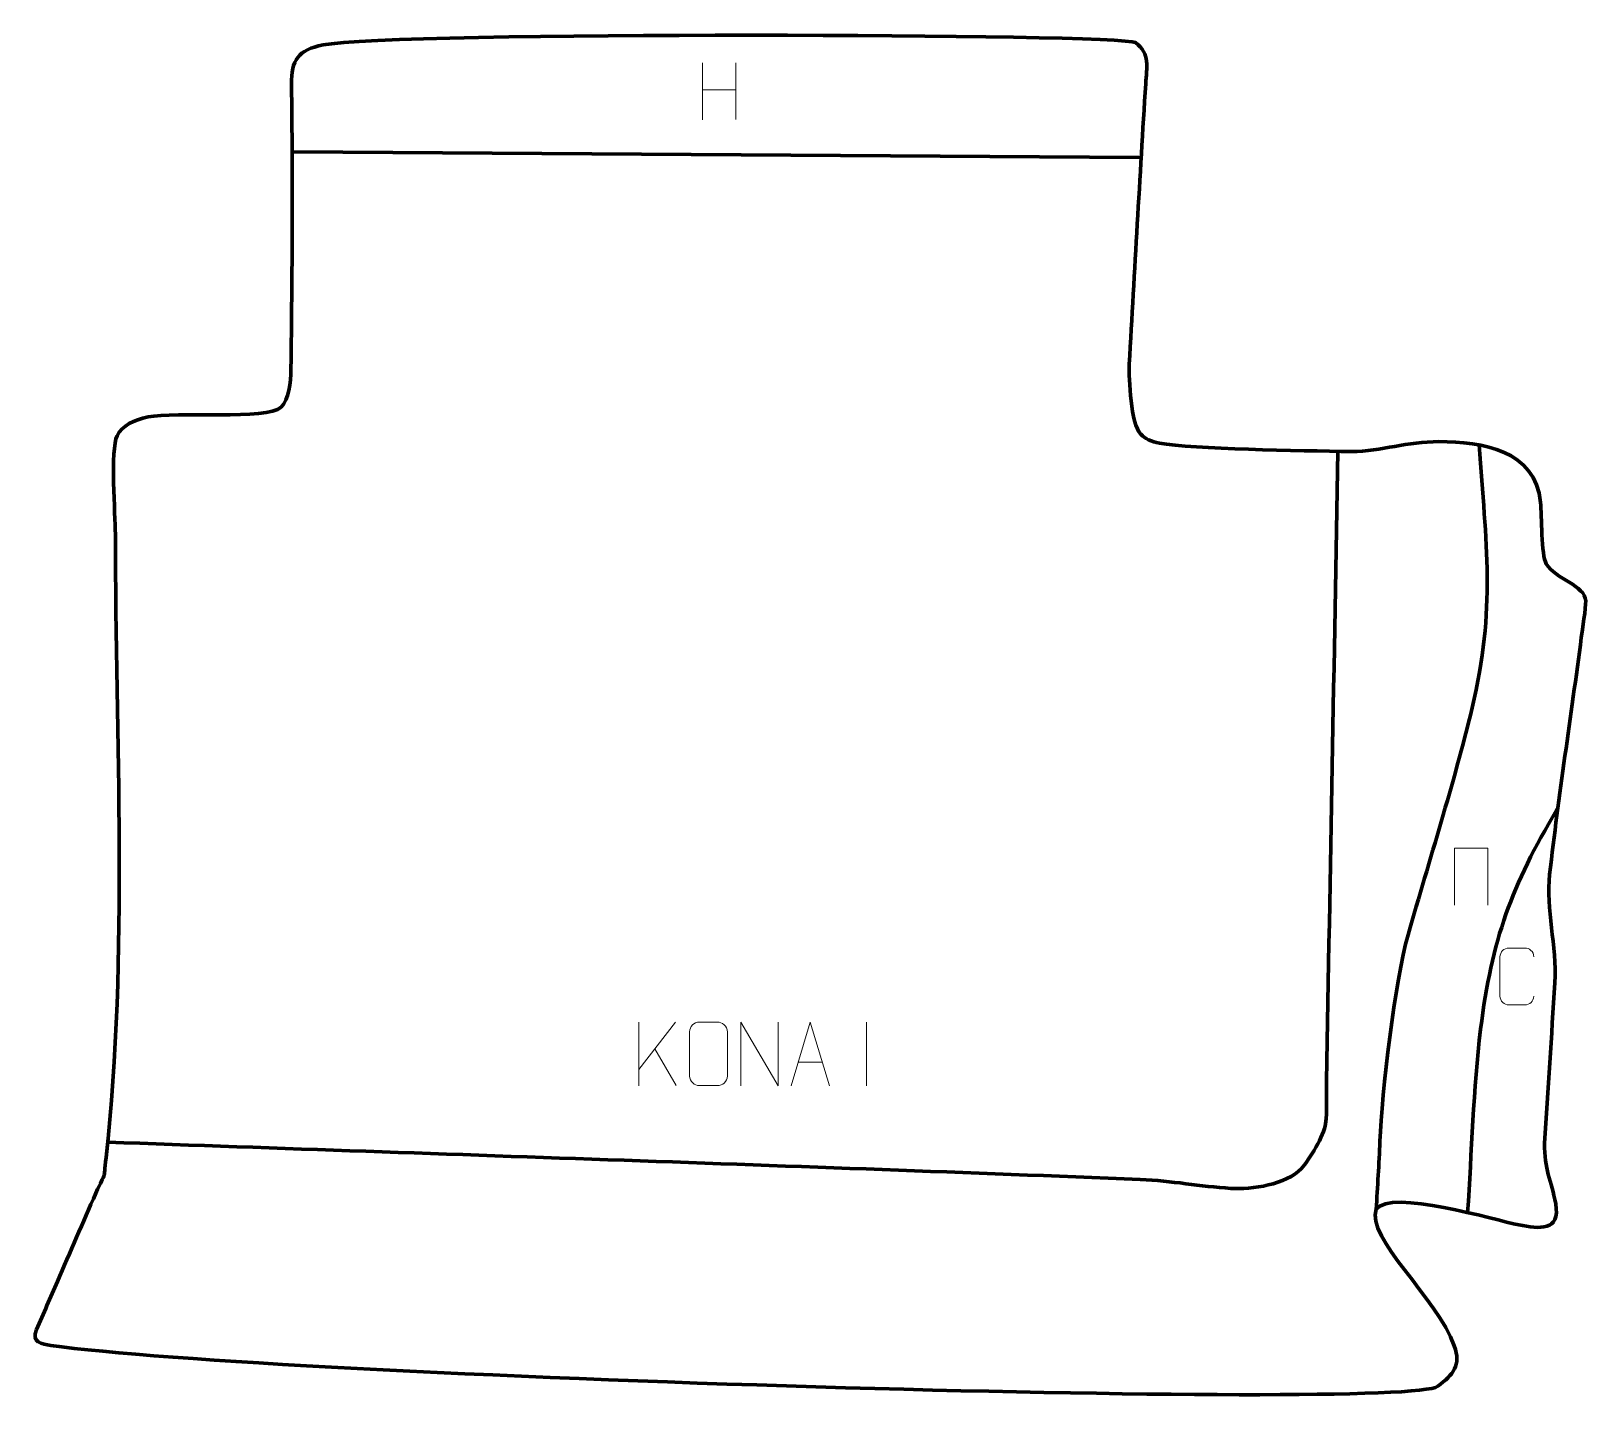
# Model space of a CAD drawing. Header units: millimetres. Extents: x 338 to 949, y -75 to 467.
import ezdxf

# ---------------------------------------------------------------- set-up
doc = ezdxf.new("R2010")
doc.units = ezdxf.units.MM
doc.header["$MEASUREMENT"] = 0
doc.layers.add('layer 1', color=7, linetype='Continuous')

msp = doc.modelspace()

# ---------------------------------------------------------------- linework, layer by layer
at = {"layer": 'layer 1', "color": 242, "lineweight": 158}
msp.add_open_spline([(340.4415, -43.4566), (343.1547, -37.1354), (345.8745, -30.8171), (348.6038, -24.502), (348.6038, -24.502), (353.5958, -12.9513), (358.6216, -1.4105), (363.7018, 10.1202), (363.7018, 10.1202), (367.7663, 19.3454), (366.6256, 14.2094), (367.7279, 24.1317), (367.7279, 24.1317), (376.5326, 103.3873), (371.4505, 188.6679), (371.3866, 268.9877), (371.3866, 268.9877), (371.3269, 276.6745), (369.3739, 302.1947), (372.031, 307.6054), (372.031, 307.6054), (374.0409, 311.698), (378.6578, 313.8792), (384.2262, 315.0185), (384.2262, 315.0185), (394.8801, 317.1983), (431.2682, 313.7611), (436.4135, 318.8498), (436.4135, 318.8498), (439.5088, 321.9109), (440.2041, 328.2129), (440.2908, 334.1013), (440.2908, 334.1013), (440.8337, 370.9424), (441.0286, 408.9268), (440.5396, 445.7316), (440.5396, 445.7316), (440.4769, 450.456), (441.1353, 453.8111), (442.9814, 456.2237), (442.9814, 456.2237), (444.8745, 458.6977), (448.017, 460.1808), (452.9117, 461.1334), (452.9117, 461.1334), (480.89, 466.5781), (767.1831, 465.5541), (771.9393, 462.0493), (771.9393, 462.0493), (777.8206, 457.7155), (776.3378, 452.3836), (775.933, 445.9029), (775.933, 445.9029), (773.6453, 409.1842), (771.5967, 372.4412), (769.5111, 335.7099), (769.5111, 335.7099), (769.273, 329.891), (770.091, 312.3374), (773.9792, 308.2334), (773.9792, 308.2334), (775.6012, 306.5215), (778.1982, 305.2829), (781.33, 304.7396), (781.33, 304.7396), (794.6326, 302.4319), (836.2101, 301.7812), (856.6935, 301.4037), (856.6935, 301.4037), (868.6828, 301.6168), (878.6214, 305.3531), (891.0807, 305.337), (891.0807, 305.337), (908.0816, 305.315), (929.0451, 302.1034), (930.9753, 281.4045), (930.9753, 281.4045), (931.4487, 276.3271), (931.2251, 260.7393), (933.2152, 257.3424), (933.2152, 257.3424), (936.7053, 251.3848), (948.5765, 248.8426), (948.7273, 242.814), (948.7273, 242.814), (948.7954, 240.0888), (947.3807, 231.4343), (946.9913, 228.4314), (946.9913, 228.4314), (942.9584, 197.4813), (938.0811, 166.311), (934.5547, 135.3529), (934.5547, 135.3529), (932.9987, 121.6922), (937.4382, 107.389), (936.5653, 92.8247), (936.5653, 92.8247), (935.3038, 71.8042), (933.9494, 50.8108), (932.5998, 29.7976), (932.5998, 29.7976), (932.2925, 19.3659), (935.2608, 15.27), (936.9308, 5.9518), (936.9308, 5.9518), (938.9039, -5.0575), (930.4815, -3.8291), (922.4811, -2.3037), (922.4811, -2.3037), (913.1125, -0.4547), (871.9437, 11.9711), (866.4576, 3.8012), (866.4576, 3.8012), (862.1314, -7.1057), (890.5303, -31.182), (897.1218, -49.7785), (897.1218, -49.7785), (899.9033, -57.6256), (896.7322, -60.9776), (890.6557, -65.6854), (890.6557, -65.6854), (878.1514, -75.3735), (433.5528, -61.953), (345.9999, -49.6533), (345.9999, -49.6533), (342.5094, -49.1632), (338.2796, -48.4951), (340.4415, -43.4566)], degree=3, knots=[0, 0, 0, 0, 0.03030303, 0.03030303, 0.03030303, 0.03030303, 0.06060606, 0.06060606, 0.06060606, 0.06060606, 0.09090909, 0.09090909, 0.09090909, 0.09090909, 0.12121212, 0.12121212, 0.12121212, 0.12121212, 0.15151515, 0.15151515, 0.15151515, 0.15151515, 0.18181818, 0.18181818, 0.18181818, 0.18181818, 0.21212121, 0.21212121, 0.21212121, 0.21212121, 0.24242424, 0.24242424, 0.24242424, 0.24242424, 0.27272727, 0.27272727, 0.27272727, 0.27272727, 0.3030303, 0.3030303, 0.3030303, 0.3030303, 0.33333333, 0.33333333, 0.33333333, 0.33333333, 0.36363636, 0.36363636, 0.36363636, 0.36363636, 0.39393939, 0.39393939, 0.39393939, 0.39393939, 0.42424242, 0.42424242, 0.42424242, 0.42424242, 0.45454545, 0.45454545, 0.45454545, 0.45454545, 0.48484848, 0.48484848, 0.48484848, 0.48484848, 0.51515152, 0.51515152, 0.51515152, 0.51515152, 0.54545455, 0.54545455, 0.54545455, 0.54545455, 0.57575758, 0.57575758, 0.57575758, 0.57575758, 0.60606061, 0.60606061, 0.60606061, 0.60606061, 0.63636364, 0.63636364, 0.63636364, 0.63636364, 0.66666667, 0.66666667, 0.66666667, 0.66666667, 0.6969697, 0.6969697, 0.6969697, 0.6969697, 0.72727273, 0.72727273, 0.72727273, 0.72727273, 0.75757576, 0.75757576, 0.75757576, 0.75757576, 0.78787879, 0.78787879, 0.78787879, 0.78787879, 0.81818182, 0.81818182, 0.81818182, 0.81818182, 0.84848485, 0.84848485, 0.84848485, 0.84848485, 0.87878788, 0.87878788, 0.87878788, 0.87878788, 0.90909091, 0.90909091, 0.90909091, 0.90909091, 0.93939394, 0.93939394, 0.93939394, 0.93939394, 1, 1, 1, 1], dxfattribs=at)
at = {"layer": 'layer 1', "color": 250, "lineweight": 9}
for points in [[(601.8896, 454.0968), (601.8896, 454.0968), (601.8896, 431.7465), (601.8896, 431.7465)], [(615.0053, 454.0968), (615.0053, 454.0968), (615.0053, 431.9041), (615.0053, 431.9041)], [(614.9878, 443.4544), (614.9878, 443.4544), (601.8896, 443.4544), (601.8896, 443.4544)], [(576.9127, 77.3225), (576.9127, 77.3225), (576.9127, 52.3689), (576.9127, 52.3689)], [(591.2889, 77.3225), (591.2889, 77.3225), (576.9127, 58.6828), (576.9127, 58.6828)], [(666.2635, 77.3328), (666.2635, 77.3328), (666.2635, 52.3587), (666.2635, 52.3587)], [(591.6142, 52.4647), (591.6142, 52.4647), (583.1437, 66.7783), (583.1437, 66.7783)], [(639.5157, 61.6184), (639.5157, 61.6184), (649.0114, 61.6184), (649.0114, 61.6184)]]:
    msp.add_open_spline(points, degree=3, dxfattribs=at)
at = {"layer": 'layer 1', "color": 142, "lineweight": 158}
msp.add_open_spline([(441.1888, 419.1487), (441.1888, 419.1487), (773.4084, 416.9685), (773.4084, 416.9685)], degree=3, dxfattribs=at)
for points, knots in [([(368.3731, 30.1904), (503.5035, 25.2941), (638.7218, 20.9792), (773.8232, 15.5312), (773.8232, 15.5312), (786.1307, 15.0349), (797.352, 12.7858), (809.3176, 12.0357), (809.3176, 12.0357), (817.7462, 11.5073), (831.0126, 13.52), (837.0993, 19.7963), (837.0993, 19.7963), (840.194, 23.2968), (845.9802, 32.8117), (846.5812, 37.4445), (846.5812, 37.4445), (847.1846, 42.0946), (846.8499, 49.2608), (846.9136, 54.2038), (846.9136, 54.2038), (848.4567, 136.6349), (849.9301, 219.0678), (851.4356, 301.4996)], [0, 0, 0, 0, 0.14285714, 0.14285714, 0.14285714, 0.14285714, 0.28571429, 0.28571429, 0.28571429, 0.28571429, 0.42857143, 0.42857143, 0.42857143, 0.42857143, 0.57142857, 0.57142857, 0.57142857, 0.57142857, 0.71428571, 0.71428571, 0.71428571, 0.71428571, 1, 1, 1, 1]), ([(906.898, 304.0573), (909.5312, 265.2821), (913.5074, 239.6811), (904.1213, 200.7325), (904.1213, 200.7325), (896.7809, 170.4774), (887.4976, 141.4859), (878.9464, 111.6523), (878.9464, 111.6523), (873.799, 93.6941), (868.6788, 49.3098), (867.9185, 30.5315), (867.9185, 30.5315), (867.5602, 21.6812), (866.9453, 12.6644), (866.4576, 3.8012)], [0, 0, 0, 0, 0.2, 0.2, 0.2, 0.2, 0.4, 0.4, 0.4, 0.4, 0.6, 0.6, 0.6, 0.6, 1, 1, 1, 1]), ([(902.3509, 2.534), (903.9505, 26.137), (904.5688, 51.1991), (907.4532, 74.5421), (907.4532, 74.5421), (911.7988, 109.7078), (919.7366, 131.2638), (937.2972, 160.5306), (937.2972, 160.5306), (937.2972, 160.5306), (937.7798, 161.3478), (937.7798, 161.3478)], [0, 0, 0, 0, 0.25, 0.25, 0.25, 0.25, 0.5, 0.5, 0.5, 0.5, 1, 1, 1, 1])]:
    msp.add_open_spline(points, degree=3, knots=knots, dxfattribs=at)
at = {"layer": 'layer 1', "color": 250, "lineweight": 9}
for points, knots in [([(910.2729, 123.2459), (910.2729, 123.2459), (910.2729, 145.5962), (910.2729, 145.5962), (910.2729, 145.5962), (910.2729, 145.5962), (897.1546, 145.5962), (897.1546, 145.5962), (897.1546, 145.5962), (897.1546, 145.5962), (897.1546, 123.2459), (897.1546, 123.2459)], [0, 0, 0, 0, 0.25, 0.25, 0.25, 0.25, 0.5, 0.5, 0.5, 0.5, 1, 1, 1, 1]), ([(928.354, 87.507), (928.2288, 85.426), (926.7266, 84.1008), (924.8029, 84.0911), (924.8029, 84.0911), (922.7143, 84.0914), (920.6257, 84.0914), (918.5374, 84.0911), (918.5374, 84.0911), (916.8132, 83.9967), (915.0468, 85.6846), (915.0568, 87.4914), (915.0568, 87.4914), (915.0572, 92.6596), (915.0572, 97.8273), (915.0568, 102.9947), (915.0568, 102.9947), (915.0606, 104.9098), (916.6251, 106.4497), (918.553, 106.4376), (918.553, 106.4376), (920.636, 106.4376), (922.7195, 106.4376), (924.8029, 106.4376), (924.8029, 106.4376), (926.5464, 106.4694), (928.3301, 105.1335), (928.354, 102.9501)], [0, 0, 0, 0, 0.125, 0.125, 0.125, 0.125, 0.25, 0.25, 0.25, 0.25, 0.375, 0.375, 0.375, 0.375, 0.5, 0.5, 0.5, 0.5, 0.625, 0.625, 0.625, 0.625, 0.75, 0.75, 0.75, 0.75, 1, 1, 1, 1]), ([(600.7439, 77.3222), (603.0696, 77.3222), (605.3957, 77.3222), (607.7218, 77.3222), (607.7218, 77.3222), (609.6684, 77.3578), (611.6598, 75.8662), (611.6865, 73.4286), (611.6865, 73.4286), (611.6861, 67.6817), (611.6861, 61.9344), (611.6865, 56.1867), (611.6865, 56.1867), (611.5467, 53.8633), (609.8695, 52.3837), (607.7218, 52.3729), (607.7218, 52.3729), (605.3899, 52.3733), (603.058, 52.3733), (600.7265, 52.3729), (600.7265, 52.3729), (598.8015, 52.2675), (596.8294, 54.152), (596.8406, 56.1693), (596.8406, 56.1693), (596.8409, 61.9394), (596.8409, 67.7091), (596.8406, 73.4784), (596.8406, 73.4784), (596.8448, 75.6165), (598.5915, 77.3357), (600.7439, 77.3222)], [0, 0, 0, 0, 0.11111111, 0.11111111, 0.11111111, 0.11111111, 0.22222222, 0.22222222, 0.22222222, 0.22222222, 0.33333333, 0.33333333, 0.33333333, 0.33333333, 0.44444444, 0.44444444, 0.44444444, 0.44444444, 0.55555556, 0.55555556, 0.55555556, 0.55555556, 0.66666667, 0.66666667, 0.66666667, 0.66666667, 0.77777778, 0.77777778, 0.77777778, 0.77777778, 1, 1, 1, 1]), ([(616.9361, 52.369), (616.9361, 52.369), (616.9361, 77.3225), (616.9361, 77.3225), (616.9361, 77.3225), (616.9361, 77.3225), (631.5909, 52.369), (631.5909, 52.369), (631.5909, 52.369), (631.5909, 52.369), (631.5909, 77.3225), (631.5909, 77.3225)], [0, 0, 0, 0, 0.25, 0.25, 0.25, 0.25, 0.5, 0.5, 0.5, 0.5, 1, 1, 1, 1]), ([(636.7931, 52.369), (636.7931, 52.369), (644.1641, 77.3225), (644.1641, 77.3225), (644.1641, 77.3225), (644.1641, 77.3225), (651.734, 52.369), (651.734, 52.369)], [0, 0, 0, 0, 0.33333333, 0.33333333, 0.33333333, 0.33333333, 1, 1, 1, 1])]:
    msp.add_open_spline(points, degree=3, knots=knots, dxfattribs=at)

doc.saveas('drawing.dxf')
